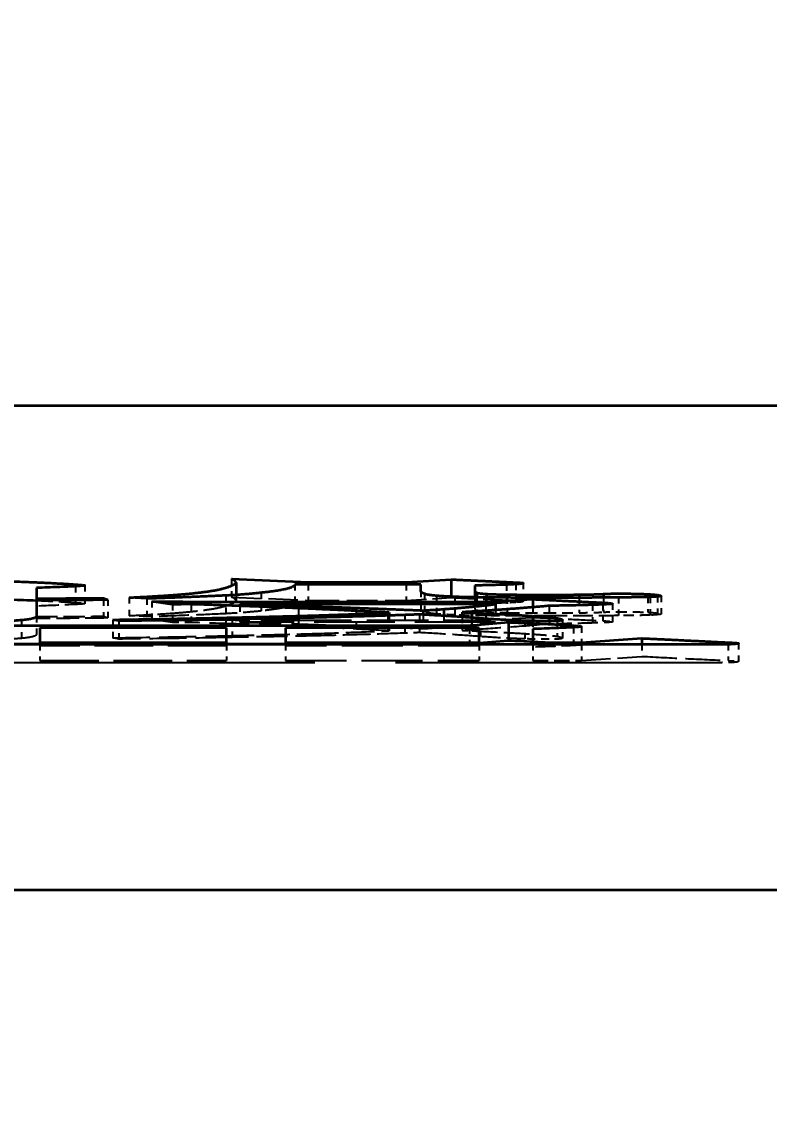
# Model space of a CAD drawing. Header units: millimetres. Extents: x 200 to 5740, y 200 to 4000.
# Drawn here: x 3985.25 to 3997.58, y 1942.54 to 1960.34 of the extents above; entities that cross this region are included whole.
import ezdxf

# ---------------------------------------------------------------- set-up
doc = ezdxf.new("R2010")
doc.units = ezdxf.units.MM
doc.header["$LTSCALE"] = 20
doc.linetypes.add('DASHED', pattern=[0.2067, 0.1654, -0.0413])
for name, color, linetype, lineweight in [('可見 (ISO)', 7, 'Continuous', 35), ('標註 (ISO)', 7, 'Continuous', 18), ('隱藏 (ISO)', 7, 'DASHED', 25)]:
    doc.layers.add(name, color=color, linetype=linetype, lineweight=lineweight)
doc.styles.add('註記文字 (JIS)', font='kaiu.ttf')
doc.dimstyles.new('預設 (JIS)', dxfattribs={"dimscale": 20, "dimtxt": 3, "dimasz": 3, "dimexe": 2, "dimexo": 1, "dimgap": 0.8, "dimtad": 1, "dimrnd": 1e-08, "dimdsep": 46, "dimtxsty": '註記文字 (JIS)', "dimblk": 'Filled-1', "dimcen": 0.09, "dimdle": 10, "dimclrd": 256, "dimclre": 256, "dimclrt": 256, "dimadec": 0, "dimazin": 2, "dimtfac": 0.833333, "dimtmove": 0, "dimatfit": 3, "dimfxl": 0, "dimtolj": 1, "dimtzin": 0, "dimlwd": -1, "dimlwe": -1, "dimarcsym": 0})

# ---------------------------------------------------------------- blocks, each defined once
blk = doc.blocks.new('Filled-1')
at = {"color": 0}
for p, q in [((0, 0), (-1, 0.16667)), ((-1, 0.16667), (-1, -0.16667)), ((-1, 0), (0, 0)), ((-1, -0.16667), (0, 0))]:
    blk.add_line(p, q, dxfattribs=at)
at = {"color": 0, "flags": 128}
blk.add_lwpolyline([(-1, -0.16667), (0, 0)], dxfattribs=at)
at = {"color": 0}
blk.add_solid([(-1, -0.16667), (0, 0), (-1, 0.16667), (-1, -0.16667)], dxfattribs=at)
blk = doc.blocks.new('*D40')
at = {"layer": 'Defpoints', "color": 0}
for p in [(3955.283, 2448.006), (4476.873, 2448.006), (4342.783, 958.006)]:
    blk.add_point(p, dxfattribs=at)
at = {"layer": '標註 (ISO)'}
for p, q in [((3975.283, 2448.006), (4516.873, 2448.006)), ((4476.873, 1018.006), (4476.873, 2388.006)), ((4362.783, 958.006), (4516.873, 958.006))]:
    blk.add_line(p, q, dxfattribs=at)
at = {"layer": '標註 (ISO)', "xscale": 60, "yscale": 60, "zscale": 60}
for p, rotation in [((4476.873, 2448.006), 90), ((4476.873, 958.006), 270)]:
    blk.add_blockref('Filled-1', p, dxfattribs=dict(at, rotation=rotation))
at = {"layer": '標註 (ISO)', "insert": (4396.895, 1625.603), "char_height": 60, "attachment_point": 1, "rotation": 90, "style": '註記文字 (JIS)'}
blk.add_mtext('\\A1;1490', dxfattribs=at)

msp = doc.modelspace()

# ---------------------------------------------------------------- linework, layer by layer
at = {"layer": '可見 (ISO)'}
for p, q in [((3772.283, 1954.006), (4222.283, 1954.006)), ((3988.712, 1951.142), (3989.976, 1951.088)), ((3991.593, 1951.088), (3992.334, 1951.134)), ((3992.334, 1951.134), (3992.334, 1950.849)), ((3985.491, 1950.994), (3985.491, 1950.82)), ((3986.135, 1951.051), (3986.135, 1951.02)), ((3988.785, 1951.083), (3988.785, 1950.878)), ((3991.836, 1951.053), (3989.757, 1951.053)), ((3989.976, 1951.088), (3989.976, 1951.053)), ((3989.976, 1951.088), (3991.593, 1951.088)), ((3991.593, 1951.088), (3991.593, 1951.053)), ((3991.836, 1950.944), (3991.836, 1951.053)), ((3992.723, 1951.034), (3992.723, 1950.961)), ((3992.723, 1950.961), (3992.723, 1950.838)), ((3993.404, 1951.084), (3993.404, 1951.056)), ((3985.491, 1950.82), (3985.491, 1950.788)), ((3985.491, 1950.788), (3985.491, 1950.524)), ((3986.597, 1950.826), (3986.67, 1950.797)), ((3986.597, 1950.826), (3986.597, 1950.796)), ((3987.314, 1950.817), (3987.022, 1950.835)), ((3987.739, 1950.722), (3987.399, 1950.771)), ((3992.76, 1950.914), (3992.76, 1950.838)), ((3992.906, 1950.763), (3993.683, 1950.807)), ((3992.918, 1950.895), (3992.918, 1950.837)), ((3993.258, 1950.885), (3993.258, 1950.833)), ((3993.683, 1950.807), (3993.683, 1950.675)), ((3994.449, 1950.884), (3994.449, 1950.832)), ((3994.85, 1950.894), (3994.85, 1950.834)), ((3995.58, 1950.891), (3995.58, 1950.843)), ((3988.846, 1950.727), (3988.846, 1950.697)), ((3993.064, 1950.727), (3988.846, 1950.727)), ((3989.672, 1950.763), (3992.906, 1950.763)), ((3990.766, 1950.665), (3990.766, 1950.614)), ((3991.289, 1950.586), (3991.313, 1950.587)), ((3991.289, 1950.586), (3991.289, 1950.537)), ((3991.313, 1950.587), (3991.313, 1950.538)), ((3991.872, 1950.622), (3991.872, 1950.553)), ((3992.213, 1950.645), (3992.213, 1950.533)), ((3992.517, 1950.593), (3992.517, 1950.513)), ((3992.906, 1950.763), (3992.906, 1950.727)), ((3993.064, 1950.727), (3993.064, 1950.627)), ((3994.838, 1950.75), (3994.838, 1950.72)), ((3986.852, 1950.449), (3986.755, 1950.469)), ((3988.615, 1950.503), (3988.615, 1950.475)), ((3992.638, 1950.372), (3993.282, 1950.426)), ((3992.675, 1950.584), (3992.675, 1950.501)), ((3993.282, 1950.426), (3993.282, 1950.127)), ((3993.683, 1950.53), (3993.683, 1950.449)), ((3994.085, 1950.494), (3994.085, 1950.448)), ((3981.698, 1950.372), (3992.638, 1950.372)), ((3985.551, 1950.337), (3985.551, 1950.093)), ((3988.627, 1950.337), (3985.551, 1950.337)), ((3988.627, 1950.093), (3988.627, 1950.337)), ((3989.599, 1950.337), (3989.599, 1950.093)), ((3992.796, 1950.337), (3989.599, 1950.337)), ((3992.638, 1950.372), (3992.638, 1950.337)), ((3992.796, 1950.093), (3992.796, 1950.337)), ((3993.683, 1950.316), (3993.683, 1950.093)), ((3994.352, 1950.373), (3994.352, 1950.343)), ((3996.747, 1950.06), (3979.826, 1950.06)), ((3984.603, 1950.072), (3985.551, 1950.072)), ((3985.551, 1950.093), (3985.551, 1950.06)), ((3985.551, 1950.093), (3988.627, 1950.093)), ((3988.627, 1950.093), (3988.627, 1950.06)), ((3988.627, 1950.072), (3989.599, 1950.072)), ((3989.599, 1950.093), (3989.599, 1950.06)), ((3989.599, 1950.093), (3992.796, 1950.093)), ((3992.796, 1950.086), (3993.282, 1950.127)), ((3992.796, 1950.093), (3992.796, 1950.06)), ((3993.683, 1950.093), (3993.683, 1950.06)), ((3993.683, 1950.093), (3994.486, 1950.093)), ((3994.486, 1950.093), (3995.482, 1950.163)), ((3994.486, 1950.093), (3994.486, 1950.06)), ((3995.482, 1950.163), (3995.482, 1950.06)), ((3996.905, 1950.093), (3996.905, 1950.061)), ((4222.283, 1946.006), (3772.283, 1946.006))]:
    msp.add_line(p, q, dxfattribs=at)
for points, degree in [([(3988.785, 1951.083), (3988.773, 1951.118), (3988.712, 1951.142)], 2), ([(3992.334, 1951.134), (3992.906, 1951.108), (3993.404, 1951.084)], 2), ([(3985.065, 1951.103), (3985.794, 1951.077), (3986.135, 1951.051)], 2), ([(3986.293, 1951.034), (3986.293, 1951.023), (3985.491, 1950.994)], 2), ([(3986.135, 1951.051), (3986.293, 1951.041), (3986.293, 1951.034)], 2), ([(3988.323, 1950.937), (3988.529, 1950.967), (3988.651, 1951.009)], 2), ([(3988.651, 1951.009), (3988.773, 1951.048), (3988.785, 1951.083)], 2), ([(3989.611, 1950.976), (3989.453, 1950.938), (3989.198, 1950.914)], 2), ([(3989.757, 1951.053), (3989.757, 1951.01), (3989.611, 1950.976)], 2), ([(3991.897, 1950.897), (3991.836, 1950.914), (3991.836, 1950.944)], 2), ([(3993.246, 1951.047), (3993.039, 1951.041), (3992.723, 1951.034)], 2), ([(3992.723, 1950.961), (3992.723, 1950.929), (3992.76, 1950.914)], 2), ([(3993.404, 1951.056), (3993.343, 1951.05), (3993.246, 1951.047)], 2), ([(3993.404, 1951.084), (3993.525, 1951.08), (3993.525, 1951.074)], 2), ([(3993.525, 1951.074), (3993.525, 1951.059), (3993.404, 1951.056)], 2), ([(3985.065, 1950.803), (3985.209, 1950.798), (3985.353, 1950.793), (3985.491, 1950.787)], 3), ([(3985.491, 1950.82), (3986.05, 1950.822), (3986.597, 1950.826)], 2), ([(3986.67, 1950.797), (3986.171, 1950.791), (3985.491, 1950.788)], 2), ([(3987.022, 1950.835), (3987.557, 1950.861), (3987.849, 1950.885)], 2), ([(3988.615, 1950.869), (3988.201, 1950.847), (3987.314, 1950.817)], 2), ([(3987.399, 1950.771), (3988.189, 1950.763), (3989.672, 1950.763)], 2), ([(3987.849, 1950.885), (3988.141, 1950.91), (3988.323, 1950.937)], 2), ([(3989.198, 1950.914), (3988.955, 1950.885), (3988.615, 1950.869)], 2), ([(3992.091, 1950.864), (3991.933, 1950.878), (3991.897, 1950.897)], 2), ([(3992.395, 1950.847), (3992.213, 1950.853), (3992.091, 1950.864)], 2), ([(3992.906, 1950.837), (3992.553, 1950.839), (3992.395, 1950.847)], 2), ([(3992.76, 1950.914), (3992.796, 1950.903), (3992.918, 1950.895)], 2), ([(3994.072, 1950.831), (3993.367, 1950.831), (3992.906, 1950.837)], 2), ([(3992.918, 1950.895), (3993.003, 1950.888), (3993.258, 1950.885)], 2), ([(3993.258, 1950.885), (3993.55, 1950.88), (3993.89, 1950.88)], 2), ([(3993.683, 1950.807), (3994.376, 1950.774), (3994.838, 1950.75)], 2), ([(3993.89, 1950.88), (3994.194, 1950.88), (3994.449, 1950.884)], 2), ([(3995.094, 1950.837), (3994.547, 1950.831), (3994.072, 1950.831)], 2), ([(3994.449, 1950.884), (3994.692, 1950.886), (3994.85, 1950.894)], 2), ([(3994.85, 1950.894), (3994.972, 1950.901), (3995.057, 1950.901)], 2), ([(3995.057, 1950.901), (3995.337, 1950.901), (3995.58, 1950.891)], 2), ([(3995.616, 1950.844), (3995.397, 1950.838), (3995.094, 1950.837)], 2), ([(3995.58, 1950.891), (3995.762, 1950.882), (3995.799, 1950.861)], 2), ([(3995.738, 1950.853), (3995.726, 1950.848), (3995.616, 1950.844)], 2), ([(3995.799, 1950.861), (3995.799, 1950.855), (3995.738, 1950.853)], 2), ([(3988.043, 1950.724), (3987.849, 1950.723), (3987.739, 1950.722)], 2), ([(3989.818, 1950.658), (3988.991, 1950.693), (3988.043, 1950.724)], 2), ([(3988.846, 1950.727), (3989.915, 1950.697), (3990.766, 1950.665)], 2), ([(3991.313, 1950.587), (3990.62, 1950.623), (3989.818, 1950.658)], 2), ([(3990, 1950.537), (3990.645, 1950.556), (3991.289, 1950.586)], 2), ([(3990.766, 1950.665), (3991.435, 1950.641), (3991.872, 1950.622)], 2), ([(3991.872, 1950.622), (3992.079, 1950.635), (3992.213, 1950.645)], 2), ([(3992.213, 1950.645), (3992.699, 1950.679), (3993.064, 1950.727)], 2), ([(3992.662, 1950.602), (3992.577, 1950.597), (3992.517, 1950.593)], 2), ([(3992.517, 1950.593), (3992.602, 1950.588), (3992.675, 1950.584)], 2), ([(3993.951, 1950.698), (3993.258, 1950.637), (3992.662, 1950.602)], 2), ([(3994.668, 1950.714), (3994.376, 1950.705), (3993.951, 1950.698)], 2), ([(3994.996, 1950.732), (3994.996, 1950.724), (3994.668, 1950.714)], 2), ([(3994.838, 1950.75), (3994.996, 1950.743), (3994.996, 1950.732)], 2), ([(3985.247, 1950.461), (3985.029, 1950.441), (3984.676, 1950.428)], 2), ([(3985.491, 1950.524), (3985.491, 1950.483), (3985.247, 1950.461)], 2), ([(3986.755, 1950.469), (3988.043, 1950.489), (3988.615, 1950.503)], 2), ([(3988.724, 1950.477), (3987.91, 1950.46), (3986.852, 1950.449)], 2), ([(3988.615, 1950.503), (3989.149, 1950.514), (3990, 1950.537)], 2), ([(3990.28, 1950.508), (3989.514, 1950.489), (3988.724, 1950.477)], 2), ([(3991.568, 1950.547), (3990.961, 1950.525), (3990.28, 1950.508)], 2), ([(3991.812, 1950.556), (3991.69, 1950.551), (3991.568, 1950.547)], 2), ([(3992.82, 1950.49), (3992.359, 1950.526), (3991.812, 1950.556)], 2), ([(3992.675, 1950.584), (3993.404, 1950.551), (3993.683, 1950.53)], 2), ([(3993.55, 1950.452), (3993.307, 1950.457), (3992.82, 1950.49)], 2), ([(3993.282, 1950.426), (3994.024, 1950.398), (3994.352, 1950.373)], 2), ([(3993.951, 1950.446), (3993.744, 1950.446), (3993.55, 1950.452)], 2), ([(3993.683, 1950.53), (3993.987, 1950.511), (3994.085, 1950.494)], 2), ([(3994.17, 1950.464), (3994.17, 1950.446), (3993.951, 1950.446)], 2), ([(3994.085, 1950.494), (3994.17, 1950.478), (3994.17, 1950.464)], 2), ([(3994.486, 1950.355), (3994.486, 1950.344), (3993.683, 1950.316)], 2), ([(3994.352, 1950.373), (3994.486, 1950.363), (3994.486, 1950.355)], 2), ([(3993.282, 1950.127), (3993.416, 1950.122), (3993.552, 1950.116), (3993.683, 1950.11)], 3), ([(3995.482, 1950.163), (3996.224, 1950.128), (3996.905, 1950.093)], 2), ([(3997.075, 1950.08), (3997.075, 1950.06), (3996.747, 1950.06)], 2), ([(3996.905, 1950.093), (3997.075, 1950.087), (3997.075, 1950.08)], 2)]:
    msp.add_open_spline(points, degree=degree, dxfattribs=at)
at = {"layer": '隱藏 (ISO)', "ltscale": 0.02847}
for p, q in [((3988.712, 1951.142), (3988.712, 1950.843)), ((3986.293, 1951.034), (3986.293, 1950.734)), ((3989.757, 1951.053), (3989.757, 1950.754)), ((3991.836, 1950.944), (3991.836, 1950.645)), ((3993.246, 1951.047), (3993.246, 1950.748)), ((3993.404, 1951.056), (3993.404, 1950.756)), ((3993.525, 1951.074), (3993.525, 1950.775)), ((3986.67, 1950.797), (3986.67, 1950.498)), ((3987.022, 1950.835), (3987.022, 1950.536)), ((3987.314, 1950.817), (3987.314, 1950.518)), ((3987.399, 1950.771), (3987.399, 1950.472)), ((3988.615, 1950.869), (3988.615, 1950.569)), ((3989.198, 1950.914), (3989.198, 1950.614)), ((3991.897, 1950.897), (3991.897, 1950.597)), ((3992.091, 1950.864), (3992.091, 1950.564)), ((3992.395, 1950.847), (3992.395, 1950.547)), ((3995.094, 1950.837), (3995.094, 1950.537)), ((3995.616, 1950.844), (3995.616, 1950.545)), ((3995.738, 1950.853), (3995.738, 1950.554)), ((3995.799, 1950.861), (3995.799, 1950.562)), ((3987.739, 1950.722), (3987.739, 1950.422)), ((3988.043, 1950.724), (3988.043, 1950.425)), ((3989.818, 1950.658), (3989.818, 1950.359)), ((3992.662, 1950.602), (3992.662, 1950.302)), ((3993.951, 1950.698), (3993.951, 1950.399)), ((3994.668, 1950.714), (3994.668, 1950.415)), ((3994.996, 1950.732), (3994.996, 1950.432)), ((3985.247, 1950.461), (3985.247, 1950.161)), ((3985.491, 1950.524), (3985.491, 1950.225)), ((3986.755, 1950.469), (3986.755, 1950.17)), ((3986.852, 1950.449), (3986.852, 1950.15)), ((3988.724, 1950.477), (3988.724, 1950.178)), ((3991.568, 1950.547), (3991.568, 1950.248)), ((3991.812, 1950.556), (3991.812, 1950.257)), ((3992.82, 1950.49), (3992.82, 1950.191)), ((3993.55, 1950.452), (3993.55, 1950.153)), ((3994.17, 1950.464), (3994.17, 1950.165)), ((3997.075, 1950.08), (3997.075, 1949.78))]:
    msp.add_line(p, q, dxfattribs=at)
at = {"layer": '隱藏 (ISO)', "ltscale": 0.025547}
msp.add_line((3986.135, 1951.02), (3986.135, 1950.752), dxfattribs=at)
at = {"layer": '隱藏 (ISO)', "ltscale": 0.025193}
for p, q in [((3989.976, 1951.053), (3989.976, 1950.788)), ((3991.593, 1951.053), (3991.593, 1950.788)), ((3992.638, 1950.337), (3992.638, 1950.072))]:
    msp.add_line(p, q, dxfattribs=at)
at = {"layer": '隱藏 (ISO)', "ltscale": 0.025682}
msp.add_line((3986.597, 1950.796), (3986.597, 1950.526), dxfattribs=at)
at = {"layer": '隱藏 (ISO)', "ltscale": 0.146993}
msp.add_line((3988.712, 1950.843), (3989.976, 1950.788), dxfattribs=at)
at = {"layer": '隱藏 (ISO)', "ltscale": 0.008915}
msp.add_line((3988.785, 1950.878), (3988.785, 1950.784), dxfattribs=at)
at = {"layer": '隱藏 (ISO)', "ltscale": 0.153866}
msp.add_line((3989.976, 1950.788), (3991.593, 1950.788), dxfattribs=at)
at = {"layer": '隱藏 (ISO)', "ltscale": 0.100588}
msp.add_line((3991.593, 1950.788), (3992.334, 1950.835), dxfattribs=at)
at = {"layer": '隱藏 (ISO)', "ltscale": 0.001274}
msp.add_line((3992.334, 1950.849), (3992.334, 1950.835), dxfattribs=at)
at = {"layer": '隱藏 (ISO)', "ltscale": 0.016804}
msp.add_line((3992.723, 1950.838), (3992.723, 1950.661), dxfattribs=at)
at = {"layer": '隱藏 (ISO)', "ltscale": 0.021251}
msp.add_line((3992.76, 1950.838), (3992.76, 1950.614), dxfattribs=at)
at = {"layer": '隱藏 (ISO)', "ltscale": 0.006953}
msp.add_line((3992.906, 1950.837), (3992.906, 1950.763), dxfattribs=at)
at = {"layer": '隱藏 (ISO)', "ltscale": 0.022899}
msp.add_line((3992.918, 1950.837), (3992.918, 1950.596), dxfattribs=at)
at = {"layer": '隱藏 (ISO)', "ltscale": 0.023511}
msp.add_line((3993.258, 1950.833), (3993.258, 1950.586), dxfattribs=at)
at = {"layer": '隱藏 (ISO)', "ltscale": 0.023497}
msp.add_line((3994.449, 1950.832), (3994.449, 1950.584), dxfattribs=at)
at = {"layer": '隱藏 (ISO)', "ltscale": 0.022828}
msp.add_line((3994.85, 1950.834), (3994.85, 1950.594), dxfattribs=at)
at = {"layer": '隱藏 (ISO)', "ltscale": 0.023892}
msp.add_line((3995.58, 1950.843), (3995.58, 1950.592), dxfattribs=at)
at = {"layer": '隱藏 (ISO)', "ltscale": 0.025562}
msp.add_line((3988.846, 1950.697), (3988.846, 1950.428), dxfattribs=at)
at = {"layer": '隱藏 (ISO)', "ltscale": 0.197856}
msp.add_line((3991.836, 1950.754), (3989.757, 1950.754), dxfattribs=at)
at = {"layer": '隱藏 (ISO)', "ltscale": 0.023611}
msp.add_line((3990.766, 1950.614), (3990.766, 1950.366), dxfattribs=at)
at = {"layer": '隱藏 (ISO)', "ltscale": 0.025051}
msp.add_line((3992.906, 1950.727), (3992.906, 1950.463), dxfattribs=at)
at = {"layer": '隱藏 (ISO)', "ltscale": 0.018967}
msp.add_line((3993.064, 1950.627), (3993.064, 1950.428), dxfattribs=at)
at = {"layer": '隱藏 (ISO)', "ltscale": 0.013738}
msp.add_line((3993.683, 1950.675), (3993.683, 1950.53), dxfattribs=at)
at = {"layer": '隱藏 (ISO)', "ltscale": 0.025598}
msp.add_line((3994.838, 1950.72), (3994.838, 1950.451), dxfattribs=at)
at = {"layer": '隱藏 (ISO)', "ltscale": 0.044435}
msp.add_line((3986.597, 1950.526), (3986.67, 1950.498), dxfattribs=at)
at = {"layer": '隱藏 (ISO)', "ltscale": 0.039191}
msp.add_line((3987.314, 1950.518), (3987.022, 1950.536), dxfattribs=at)
at = {"layer": '隱藏 (ISO)', "ltscale": 0.082895}
msp.add_line((3987.739, 1950.422), (3987.399, 1950.472), dxfattribs=at)
at = {"layer": '隱藏 (ISO)', "ltscale": 0.025762}
msp.add_line((3988.615, 1950.475), (3988.615, 1950.204), dxfattribs=at)
at = {"layer": '隱藏 (ISO)', "ltscale": 0.4016}
msp.add_line((3993.064, 1950.428), (3988.846, 1950.428), dxfattribs=at)
at = {"layer": '隱藏 (ISO)', "ltscale": 0.307831}
msp.add_line((3989.672, 1950.463), (3992.906, 1950.463), dxfattribs=at)
at = {"layer": '隱藏 (ISO)', "ltscale": 0.023822}
msp.add_line((3991.289, 1950.537), (3991.289, 1950.287), dxfattribs=at)
at = {"layer": '隱藏 (ISO)', "ltscale": 0.02383}
msp.add_line((3991.313, 1950.538), (3991.313, 1950.287), dxfattribs=at)
at = {"layer": '隱藏 (ISO)', "ltscale": 0.021882}
msp.add_line((3991.872, 1950.553), (3991.872, 1950.322), dxfattribs=at)
at = {"layer": '隱藏 (ISO)', "ltscale": 0.017759}
msp.add_line((3992.213, 1950.533), (3992.213, 1950.346), dxfattribs=at)
at = {"layer": '隱藏 (ISO)', "ltscale": 0.020767}
msp.add_line((3992.517, 1950.513), (3992.517, 1950.294), dxfattribs=at)
at = {"layer": '隱藏 (ISO)', "ltscale": 0.020545}
msp.add_line((3992.675, 1950.501), (3992.675, 1950.285), dxfattribs=at)
at = {"layer": '隱藏 (ISO)', "ltscale": 0.100668}
msp.add_line((3992.906, 1950.463), (3993.683, 1950.508), dxfattribs=at)
at = {"layer": '隱藏 (ISO)', "ltscale": 0.012575}
msp.add_line((3993.683, 1950.449), (3993.683, 1950.316), dxfattribs=at)
at = {"layer": '隱藏 (ISO)', "ltscale": 0.024092}
msp.add_line((3994.085, 1950.448), (3994.085, 1950.195), dxfattribs=at)
at = {"layer": '隱藏 (ISO)', "ltscale": 0.002489}
msp.add_line((3991.289, 1950.287), (3991.313, 1950.287), dxfattribs=at)
at = {"layer": '隱藏 (ISO)', "ltscale": 0.025615}
msp.add_line((3994.352, 1950.343), (3994.352, 1950.074), dxfattribs=at)
at = {"layer": '隱藏 (ISO)', "ltscale": 0.024905}
msp.add_line((3994.486, 1950.355), (3994.486, 1950.093), dxfattribs=at)
at = {"layer": '隱藏 (ISO)', "ltscale": 0.292782}
for p, q in [((3985.551, 1950.072), (3988.627, 1950.072)), ((3988.627, 1950.038), (3985.551, 1950.038)), ((3985.551, 1949.794), (3988.627, 1949.794))]:
    msp.add_line(p, q, dxfattribs=at)
at = {"layer": '隱藏 (ISO)', "ltscale": 0.025265}
for p, q in [((3985.551, 1950.06), (3985.551, 1949.794)), ((3988.627, 1950.06), (3988.627, 1949.794)), ((3989.599, 1950.06), (3989.599, 1949.794)), ((3992.796, 1950.06), (3992.796, 1949.794)), ((3993.683, 1950.06), (3993.683, 1949.794)), ((3994.486, 1950.06), (3994.486, 1949.794))]:
    msp.add_line(p, q, dxfattribs=at)
at = {"layer": '隱藏 (ISO)', "ltscale": 0.032499}
msp.add_line((3986.852, 1950.15), (3986.755, 1950.17), dxfattribs=at)
at = {"layer": '隱藏 (ISO)', "ltscale": 0.289309}
msp.add_line((3989.599, 1950.072), (3992.638, 1950.072), dxfattribs=at)
at = {"layer": '隱藏 (ISO)', "ltscale": 0.025515}
msp.add_line((3992.638, 1950.072), (3992.796, 1950.086), dxfattribs=at)
at = {"layer": '隱藏 (ISO)', "ltscale": 0.018568}
msp.add_line((3995.482, 1950.06), (3995.482, 1949.864), dxfattribs=at)
at = {"layer": '隱藏 (ISO)', "ltscale": 0.025415}
msp.add_line((3996.905, 1950.061), (3996.905, 1949.794), dxfattribs=at)
at = {"layer": '隱藏 (ISO)', "ltscale": 0.304358}
for p, q in [((3992.796, 1950.038), (3989.599, 1950.038)), ((3989.599, 1949.794), (3992.796, 1949.794))]:
    msp.add_line(p, q, dxfattribs=at)
at = {"layer": '隱藏 (ISO)', "ltscale": 1.611329}
msp.add_line((3996.747, 1949.76), (3979.826, 1949.76), dxfattribs=at)
at = {"layer": '隱藏 (ISO)', "ltscale": 0.076304}
msp.add_line((3993.683, 1949.794), (3994.486, 1949.794), dxfattribs=at)
at = {"layer": '隱藏 (ISO)', "ltscale": 0.144303}
msp.add_line((3994.486, 1949.794), (3995.482, 1949.864), dxfattribs=at)
at = {"layer": '隱藏 (ISO)', "ltscale": 0.082363}
msp.add_open_spline([(3985.491, 1950.787), (3985.561, 1950.784), (3985.631, 1950.781), (3985.855, 1950.77), (3986.009, 1950.761), (3986.135, 1950.752)], degree=3, knots=[-0.0857388, -0.0857388, -0.0857388, -0.0857388, -0.06031337, -0.06031337, 0, 0, 0, 0], dxfattribs=at)
at = {"layer": '隱藏 (ISO)', "ltscale": 0.116494}
msp.add_open_spline([(3988.651, 1950.709), (3988.69, 1950.722), (3988.722, 1950.735), (3988.767, 1950.76), (3988.781, 1950.772), (3988.785, 1950.784)], degree=3, knots=[-0.1223195, -0.1223195, -0.1223195, -0.1223195, -0.0590604, -0.0590604, 0, 0, 0, 0], dxfattribs=at)
at = {"layer": '隱藏 (ISO)', "ltscale": 0.091678}
msp.add_open_spline([(3988.785, 1950.784), (3988.781, 1950.794), (3988.773, 1950.805), (3988.749, 1950.825), (3988.734, 1950.834), (3988.712, 1950.843)], degree=3, knots=[-0.09566841, -0.09566841, -0.09566841, -0.09566841, -0.04396296, -0.04396296, 0, 0, 0, 0], dxfattribs=at)
at = {"layer": '隱藏 (ISO)', "ltscale": 0.127941}
msp.add_open_spline([(3992.334, 1950.835), (3992.519, 1950.826), (3992.704, 1950.818), (3993.06, 1950.801), (3993.233, 1950.793), (3993.404, 1950.785)], degree=3, knots=[-0.1343016, -0.1343016, -0.1343016, -0.1343016, -0.0651452, -0.0651452, 0, 0, 0, 0], dxfattribs=at)
at = {"layer": '隱藏 (ISO)', "ltscale": 0.019978}
msp.add_open_spline([(3993.404, 1950.785), (3993.433, 1950.784), (3993.462, 1950.782), (3993.497, 1950.78), (3993.507, 1950.779), (3993.522, 1950.777), (3993.525, 1950.776), (3993.525, 1950.775)], degree=3, knots=[-0.02108377, -0.02108377, -0.02108377, -0.02108377, -0.011362, -0.011362, -0.00566842, -0.00566842, 0, 0, 0, 0], dxfattribs=at)
at = {"layer": '隱藏 (ISO)', "ltscale": 0.032695}
msp.add_open_spline([(3993.525, 1950.775), (3993.525, 1950.771), (3993.518, 1950.766), (3993.486, 1950.761), (3993.473, 1950.76), (3993.441, 1950.758), (3993.424, 1950.757), (3993.404, 1950.756)], degree=3, knots=[-0.03292707, -0.03292707, -0.03292707, -0.03292707, -0.01444925, -0.01444925, -0.00670625, -0.00670625, 0, 0, 0, 0], dxfattribs=at)
at = {"layer": '隱藏 (ISO)', "ltscale": 0.10048}
msp.add_open_spline([(3986.293, 1950.734), (3986.293, 1950.734), (3986.292, 1950.734), (3986.287, 1950.732), (3986.284, 1950.732), (3986.271, 1950.73), (3986.257, 1950.729), (3986.204, 1950.725), (3986.148, 1950.722), (3985.933, 1950.711), (3985.703, 1950.702), (3985.491, 1950.694)], degree=3, knots=[-0.1169918, -0.1169918, -0.1169918, -0.1169918, -0.1136257, -0.1136257, -0.1097629, -0.1097629, -0.1001934, -0.1001934, -0.0740977, -0.0740977, 0, 0, 0, 0], dxfattribs=at)
at = {"layer": '隱藏 (ISO)', "ltscale": 0.031104}
msp.add_open_spline([(3986.135, 1950.752), (3986.168, 1950.749), (3986.202, 1950.747), (3986.25, 1950.743), (3986.27, 1950.741), (3986.288, 1950.737), (3986.293, 1950.736), (3986.293, 1950.734)], degree=3, knots=[-0.03228162, -0.03228162, -0.03228162, -0.03228162, -0.01753846, -0.01753846, -0.00645478, -0.00645478, 0, 0, 0, 0], dxfattribs=at)
at = {"layer": '隱藏 (ISO)', "ltscale": 0.091864}
msp.add_open_spline([(3987.849, 1950.586), (3987.945, 1950.594), (3988.033, 1950.602), (3988.192, 1950.62), (3988.262, 1950.628), (3988.323, 1950.637)], degree=3, knots=[-0.09665873, -0.09665873, -0.09665873, -0.09665873, -0.0477856, -0.0477856, 0, 0, 0, 0], dxfattribs=at)
at = {"layer": '隱藏 (ISO)', "ltscale": 0.115584}
msp.add_open_spline([(3988.323, 1950.637), (3988.396, 1950.648), (3988.457, 1950.659), (3988.566, 1950.683), (3988.613, 1950.696), (3988.651, 1950.709)], degree=3, knots=[-0.1208861, -0.1208861, -0.1208861, -0.1208861, -0.0645191, -0.0645191, 0, 0, 0, 0], dxfattribs=at)
at = {"layer": '隱藏 (ISO)', "ltscale": 0.089511}
msp.add_open_spline([(3989.198, 1950.614), (3989.122, 1950.605), (3989.033, 1950.597), (3988.837, 1950.582), (3988.732, 1950.575), (3988.615, 1950.569)], degree=3, knots=[-0.09417417, -0.09417417, -0.09417417, -0.09417417, -0.04491209, -0.04491209, 0, 0, 0, 0], dxfattribs=at)
at = {"layer": '隱藏 (ISO)', "ltscale": 0.105237}
msp.add_open_spline([(3989.611, 1950.677), (3989.563, 1950.665), (3989.503, 1950.654), (3989.365, 1950.633), (3989.289, 1950.623), (3989.198, 1950.614)], degree=3, knots=[-0.1101037, -0.1101037, -0.1101037, -0.1101037, -0.0509709, -0.0509709, 0, 0, 0, 0], dxfattribs=at)
at = {"layer": '隱藏 (ISO)', "ltscale": 0.12028}
msp.add_open_spline([(3989.757, 1950.754), (3989.757, 1950.74), (3989.746, 1950.727), (3989.698, 1950.701), (3989.663, 1950.689), (3989.611, 1950.677)], degree=3, knots=[-0.1261172, -0.1261172, -0.1261172, -0.1261172, -0.0596054, -0.0596054, 0, 0, 0, 0], dxfattribs=at)
at = {"layer": '隱藏 (ISO)', "ltscale": 0.074335}
msp.add_open_spline([(3991.897, 1950.597), (3991.874, 1950.604), (3991.86, 1950.611), (3991.84, 1950.627), (3991.836, 1950.636), (3991.836, 1950.645)], degree=3, knots=[-0.07669562, -0.07669562, -0.07669562, -0.07669562, -0.04313244, -0.04313244, 0, 0, 0, 0], dxfattribs=at)
at = {"layer": '隱藏 (ISO)', "ltscale": 0.054635}
msp.add_open_spline([(3992.091, 1950.564), (3992.038, 1950.569), (3991.996, 1950.574), (3991.93, 1950.585), (3991.908, 1950.591), (3991.897, 1950.597)], degree=3, knots=[-0.05769799, -0.05769799, -0.05769799, -0.05769799, -0.02948156, -0.02948156, 0, 0, 0, 0], dxfattribs=at)
at = {"layer": '隱藏 (ISO)', "ltscale": 0.053915}
msp.add_open_spline([(3993.246, 1950.748), (3993.171, 1950.745), (3993.09, 1950.743), (3992.918, 1950.739), (3992.82, 1950.737), (3992.723, 1950.734)], degree=3, knots=[-0.05615406, -0.05615406, -0.05615406, -0.05615406, -0.03061503, -0.03061503, 0, 0, 0, 0], dxfattribs=at)
at = {"layer": '隱藏 (ISO)', "ltscale": 0.072969}
msp.add_open_spline([(3992.723, 1950.661), (3992.723, 1950.652), (3992.725, 1950.643), (3992.737, 1950.628), (3992.745, 1950.62), (3992.76, 1950.614)], degree=3, knots=[-0.07400017, -0.07400017, -0.07400017, -0.07400017, -0.02964383, -0.02964383, 0, 0, 0, 0], dxfattribs=at)
at = {"layer": '隱藏 (ISO)', "ltscale": 0.03301}
msp.add_open_spline([(3992.76, 1950.614), (3992.771, 1950.611), (3992.79, 1950.607), (3992.844, 1950.601), (3992.877, 1950.598), (3992.918, 1950.596)], degree=3, knots=[-0.03498103, -0.03498103, -0.03498103, -0.03498103, -0.01715823, -0.01715823, 0, 0, 0, 0], dxfattribs=at)
at = {"layer": '隱藏 (ISO)', "ltscale": 0.036604}
msp.add_open_spline([(3992.918, 1950.596), (3992.932, 1950.594), (3992.951, 1950.593), (3992.994, 1950.591), (3993.019, 1950.59), (3993.111, 1950.588), (3993.187, 1950.587), (3993.258, 1950.586)], degree=3, knots=[-0.03792547, -0.03792547, -0.03792547, -0.03792547, -0.03020225, -0.03020225, -0.02153738, -0.02153738, 0, 0, 0, 0], dxfattribs=at)
at = {"layer": '隱藏 (ISO)', "ltscale": 0.019983}
msp.add_open_spline([(3993.404, 1950.756), (3993.385, 1950.754), (3993.362, 1950.753), (3993.308, 1950.75), (3993.278, 1950.749), (3993.246, 1950.748)], degree=3, knots=[-0.02124128, -0.02124128, -0.02124128, -0.02124128, -0.01036789, -0.01036789, 0, 0, 0, 0], dxfattribs=at)
at = {"layer": '隱藏 (ISO)', "ltscale": 0.041407}
msp.add_open_spline([(3994.449, 1950.584), (3994.525, 1950.585), (3994.6, 1950.586), (3994.735, 1950.59), (3994.796, 1950.592), (3994.85, 1950.594)], degree=3, knots=[-0.0436559, -0.0436559, -0.0436559, -0.0436559, -0.02070752, -0.02070752, 0, 0, 0, 0], dxfattribs=at)
at = {"layer": '隱藏 (ISO)', "ltscale": 0.023259}
msp.add_open_spline([(3994.85, 1950.594), (3994.875, 1950.596), (3994.902, 1950.597), (3994.954, 1950.599), (3994.98, 1950.6), (3995.024, 1950.601), (3995.04, 1950.602), (3995.057, 1950.602)], degree=3, knots=[-0.02422536, -0.02422536, -0.02422536, -0.02422536, -0.01377171, -0.01377171, -0.00501912, -0.00501912, 0, 0, 0, 0], dxfattribs=at)
at = {"layer": '隱藏 (ISO)', "ltscale": 0.052655}
msp.add_open_spline([(3995.057, 1950.602), (3995.149, 1950.602), (3995.239, 1950.601), (3995.417, 1950.598), (3995.501, 1950.595), (3995.58, 1950.592)], degree=3, knots=[-0.05574192, -0.05574192, -0.05574192, -0.05574192, -0.02811699, -0.02811699, 0, 0, 0, 0], dxfattribs=at)
at = {"layer": '隱藏 (ISO)', "ltscale": 0.051898}
msp.add_open_spline([(3995.58, 1950.592), (3995.611, 1950.59), (3995.638, 1950.588), (3995.687, 1950.584), (3995.708, 1950.582), (3995.766, 1950.574), (3995.788, 1950.568), (3995.799, 1950.562)], degree=3, knots=[-0.05444923, -0.05444923, -0.05444923, -0.05444923, -0.04223106, -0.04223106, -0.02939862, -0.02939862, 0, 0, 0, 0], dxfattribs=at)
at = {"layer": '隱藏 (ISO)', "ltscale": 0.10566}
msp.add_open_spline([(3985.491, 1950.52), (3985.676, 1950.521), (3985.862, 1950.522), (3986.23, 1950.524), (3986.414, 1950.525), (3986.597, 1950.526)], degree=3, knots=[-0.1110541, -0.1110541, -0.1110541, -0.1110541, -0.0552777, -0.0552777, 0, 0, 0, 0], dxfattribs=at)
at = {"layer": '隱藏 (ISO)', "ltscale": 0.113244}
msp.add_open_spline([(3986.67, 1950.498), (3986.491, 1950.496), (3986.306, 1950.494), (3985.916, 1950.491), (3985.701, 1950.489), (3985.491, 1950.488)], degree=3, knots=[-0.1181913, -0.1181913, -0.1181913, -0.1181913, -0.0635175, -0.0635175, 0, 0, 0, 0], dxfattribs=at)
at = {"layer": '隱藏 (ISO)', "ltscale": 0.110773}
msp.add_open_spline([(3987.022, 1950.536), (3987.187, 1950.544), (3987.348, 1950.552), (3987.623, 1950.569), (3987.744, 1950.577), (3987.849, 1950.586)], degree=3, knots=[-0.1157811, -0.1157811, -0.1157811, -0.1157811, -0.0534038, -0.0534038, 0, 0, 0, 0], dxfattribs=at)
at = {"layer": '隱藏 (ISO)', "ltscale": 0.147582}
msp.add_open_spline([(3988.615, 1950.569), (3988.455, 1950.561), (3988.261, 1950.552), (3987.839, 1950.536), (3987.57, 1950.526), (3987.314, 1950.518)], degree=3, knots=[-0.1506464, -0.1506464, -0.1506464, -0.1506464, -0.0869997, -0.0869997, 0, 0, 0, 0], dxfattribs=at)
at = {"layer": '隱藏 (ISO)', "ltscale": 0.216975}
msp.add_open_spline([(3987.399, 1950.472), (3987.706, 1950.468), (3988.053, 1950.467), (3988.789, 1950.464), (3989.245, 1950.463), (3989.672, 1950.463)], degree=3, knots=[-0.2210091, -0.2210091, -0.2210091, -0.2210091, -0.1280954, -0.1280954, 0, 0, 0, 0], dxfattribs=at)
at = {"layer": '隱藏 (ISO)', "ltscale": 0.029075}
msp.add_open_spline([(3988.043, 1950.425), (3987.986, 1950.424), (3987.927, 1950.424), (3987.828, 1950.423), (3987.781, 1950.423), (3987.739, 1950.422)], degree=3, knots=[-0.03000211, -0.03000211, -0.03000211, -0.03000211, -0.01286913, -0.01286913, 0, 0, 0, 0], dxfattribs=at)
at = {"layer": '隱藏 (ISO)', "ltscale": 0.197362}
msp.add_open_spline([(3989.818, 1950.359), (3989.538, 1950.371), (3989.252, 1950.382), (3988.66, 1950.404), (3988.354, 1950.415), (3988.043, 1950.425)], degree=3, knots=[-0.2073383, -0.2073383, -0.2073383, -0.2073383, -0.1053244, -0.1053244, 0, 0, 0, 0], dxfattribs=at)
at = {"layer": '隱藏 (ISO)', "ltscale": 0.20664}
msp.add_open_spline([(3988.846, 1950.428), (3989.188, 1950.418), (3989.528, 1950.408), (3990.167, 1950.387), (3990.471, 1950.377), (3990.766, 1950.366)], degree=3, knots=[-0.2167152, -0.2167152, -0.2167152, -0.2167152, -0.1039461, -0.1039461, 0, 0, 0, 0], dxfattribs=at)
at = {"layer": '隱藏 (ISO)', "ltscale": 0.039507}
msp.add_open_spline([(3992.395, 1950.547), (3992.335, 1950.549), (3992.279, 1950.552), (3992.177, 1950.558), (3992.131, 1950.561), (3992.091, 1950.564)], degree=3, knots=[-0.04172832, -0.04172832, -0.04172832, -0.04172832, -0.02077887, -0.02077887, 0, 0, 0, 0], dxfattribs=at)
at = {"layer": '隱藏 (ISO)', "ltscale": 0.151382}
msp.add_open_spline([(3992.213, 1950.346), (3992.381, 1950.357), (3992.532, 1950.37), (3992.817, 1950.397), (3992.948, 1950.412), (3993.064, 1950.428)], degree=3, knots=[-0.1589583, -0.1589583, -0.1589583, -0.1589583, -0.0829013, -0.0829013, 0, 0, 0, 0], dxfattribs=at)
at = {"layer": '隱藏 (ISO)', "ltscale": 0.051393}
msp.add_open_spline([(3992.906, 1950.537), (3992.792, 1950.538), (3992.668, 1950.539), (3992.503, 1950.543), (3992.444, 1950.545), (3992.395, 1950.547)], degree=3, knots=[-0.05292291, -0.05292291, -0.05292291, -0.05292291, -0.01859017, -0.01859017, 0, 0, 0, 0], dxfattribs=at)
at = {"layer": '隱藏 (ISO)', "ltscale": 0.111608}
msp.add_open_spline([(3994.072, 1950.531), (3993.86, 1950.531), (3993.64, 1950.532), (3993.255, 1950.534), (3993.076, 1950.535), (3992.906, 1950.537)], degree=3, knots=[-0.1160297, -0.1160297, -0.1160297, -0.1160297, -0.052129, -0.052129, 0, 0, 0, 0], dxfattribs=at)
at = {"layer": '隱藏 (ISO)', "ltscale": 0.060845}
msp.add_open_spline([(3993.258, 1950.586), (3993.358, 1950.584), (3993.459, 1950.583), (3993.671, 1950.581), (3993.78, 1950.581), (3993.89, 1950.581)], degree=3, knots=[-0.0640341, -0.0640341, -0.0640341, -0.0640341, -0.03291841, -0.03291841, 0, 0, 0, 0], dxfattribs=at)
at = {"layer": '隱藏 (ISO)', "ltscale": 0.140747}
msp.add_open_spline([(3993.683, 1950.508), (3993.895, 1950.498), (3994.11, 1950.487), (3994.491, 1950.468), (3994.669, 1950.46), (3994.838, 1950.451)], degree=3, knots=[-0.1464139, -0.1464139, -0.1464139, -0.1464139, -0.0663242, -0.0663242, 0, 0, 0, 0], dxfattribs=at)
at = {"layer": '隱藏 (ISO)', "ltscale": 0.053587}
msp.add_open_spline([(3993.89, 1950.581), (3993.987, 1950.581), (3994.085, 1950.581), (3994.272, 1950.582), (3994.361, 1950.583), (3994.449, 1950.584)], degree=3, knots=[-0.05634311, -0.05634311, -0.05634311, -0.05634311, -0.02714095, -0.02714095, 0, 0, 0, 0], dxfattribs=at)
at = {"layer": '隱藏 (ISO)', "ltscale": 0.072973}
msp.add_open_spline([(3994.668, 1950.415), (3994.564, 1950.411), (3994.454, 1950.409), (3994.215, 1950.403), (3994.083, 1950.401), (3993.951, 1950.399)], degree=3, knots=[-0.07633267, -0.07633267, -0.07633267, -0.07633267, -0.04084967, -0.04084967, 0, 0, 0, 0], dxfattribs=at)
at = {"layer": '隱藏 (ISO)', "ltscale": 0.097707}
msp.add_open_spline([(3995.094, 1950.537), (3994.919, 1950.535), (3994.742, 1950.534), (3994.401, 1950.532), (3994.237, 1950.531), (3994.072, 1950.531)], degree=3, knots=[-0.1025686, -0.1025686, -0.1025686, -0.1025686, -0.0492511, -0.0492511, 0, 0, 0, 0], dxfattribs=at)
at = {"layer": '隱藏 (ISO)', "ltscale": 0.042506}
msp.add_open_spline([(3994.996, 1950.432), (3994.996, 1950.431), (3994.994, 1950.431), (3994.987, 1950.43), (3994.982, 1950.429), (3994.96, 1950.427), (3994.937, 1950.425), (3994.85, 1950.421), (3994.758, 1950.418), (3994.668, 1950.415)], degree=3, knots=[-0.04821208, -0.04821208, -0.04821208, -0.04821208, -0.04448423, -0.04448423, -0.04029573, -0.04029573, -0.02978049, -0.02978049, 0, 0, 0, 0], dxfattribs=at)
at = {"layer": '隱藏 (ISO)', "ltscale": 0.03379}
msp.add_open_spline([(3994.838, 1950.451), (3994.867, 1950.449), (3994.894, 1950.448), (3994.939, 1950.444), (3994.956, 1950.443), (3994.988, 1950.438), (3994.996, 1950.435), (3994.996, 1950.432)], degree=3, knots=[-0.03582261, -0.03582261, -0.03582261, -0.03582261, -0.02479424, -0.02479424, -0.01458489, -0.01458489, 0, 0, 0, 0], dxfattribs=at)
at = {"layer": '隱藏 (ISO)', "ltscale": 0.051249}
msp.add_open_spline([(3995.616, 1950.545), (3995.539, 1950.543), (3995.458, 1950.541), (3995.284, 1950.539), (3995.188, 1950.538), (3995.094, 1950.537)], degree=3, knots=[-0.05378786, -0.05378786, -0.05378786, -0.05378786, -0.02850972, -0.02850972, 0, 0, 0, 0], dxfattribs=at)
at = {"layer": '隱藏 (ISO)', "ltscale": 0.01866}
msp.add_open_spline([(3995.738, 1950.554), (3995.736, 1950.553), (3995.732, 1950.552), (3995.719, 1950.55), (3995.711, 1950.55), (3995.678, 1950.547), (3995.647, 1950.546), (3995.616, 1950.545)], degree=3, knots=[-0.01957613, -0.01957613, -0.01957613, -0.01957613, -0.01526032, -0.01526032, -0.01073076, -0.01073076, 0, 0, 0, 0], dxfattribs=at)
at = {"layer": '隱藏 (ISO)', "ltscale": 0.014573}
msp.add_open_spline([(3995.799, 1950.562), (3995.799, 1950.561), (3995.796, 1950.559), (3995.786, 1950.557), (3995.78, 1950.556), (3995.762, 1950.555), (3995.751, 1950.554), (3995.738, 1950.554)], degree=3, knots=[-0.01544641, -0.01544641, -0.01544641, -0.01544641, -0.00921713, -0.00921713, -0.00451903, -0.00451903, 0, 0, 0, 0], dxfattribs=at)
at = {"layer": '隱藏 (ISO)', "ltscale": 0.142288}
msp.add_open_spline([(3988.615, 1950.204), (3988.817, 1950.208), (3989.032, 1950.213), (3989.485, 1950.224), (3989.749, 1950.231), (3990, 1950.238)], degree=3, knots=[-0.1463697, -0.1463697, -0.1463697, -0.1463697, -0.0827587, -0.0827587, 0, 0, 0, 0], dxfattribs=at)
at = {"layer": '隱藏 (ISO)', "ltscale": 0.180563}
msp.add_open_spline([(3991.313, 1950.287), (3991.077, 1950.299), (3990.836, 1950.311), (3990.338, 1950.335), (3990.079, 1950.347), (3989.818, 1950.359)], degree=3, knots=[-0.1895979, -0.1895979, -0.1895979, -0.1895979, -0.0969537, -0.0969537, 0, 0, 0, 0], dxfattribs=at)
at = {"layer": '隱藏 (ISO)', "ltscale": 0.144097}
msp.add_open_spline([(3990, 1950.238), (3990.221, 1950.244), (3990.436, 1950.252), (3990.866, 1950.268), (3991.081, 1950.277), (3991.289, 1950.287)], degree=3, knots=[-0.1513554, -0.1513554, -0.1513554, -0.1513554, -0.078036, -0.078036, 0, 0, 0, 0], dxfattribs=at)
at = {"layer": '隱藏 (ISO)', "ltscale": 0.137223}
msp.add_open_spline([(3991.568, 1950.248), (3991.364, 1950.24), (3991.155, 1950.233), (3990.725, 1950.22), (3990.504, 1950.214), (3990.28, 1950.208)], degree=3, knots=[-0.1442464, -0.1442464, -0.1442464, -0.1442464, -0.0727985, -0.0727985, 0, 0, 0, 0], dxfattribs=at)
at = {"layer": '隱藏 (ISO)', "ltscale": 0.124871}
msp.add_open_spline([(3990.766, 1950.366), (3990.97, 1950.358), (3991.178, 1950.351), (3991.543, 1950.336), (3991.713, 1950.329), (3991.872, 1950.322)], degree=3, knots=[-0.1300074, -0.1300074, -0.1300074, -0.1300074, -0.0590902, -0.0590902, 0, 0, 0, 0], dxfattribs=at)
at = {"layer": '隱藏 (ISO)', "ltscale": 0.026925}
msp.add_open_spline([(3991.812, 1950.257), (3991.772, 1950.255), (3991.731, 1950.253), (3991.65, 1950.25), (3991.61, 1950.249), (3991.568, 1950.248)], degree=3, knots=[-0.02837283, -0.02837283, -0.02837283, -0.02837283, -0.01387537, -0.01387537, 0, 0, 0, 0], dxfattribs=at)
at = {"layer": '隱藏 (ISO)', "ltscale": 0.140114}
msp.add_open_spline([(3992.82, 1950.191), (3992.667, 1950.203), (3992.506, 1950.214), (3992.169, 1950.236), (3991.994, 1950.247), (3991.812, 1950.257)], degree=3, knots=[-0.1473194, -0.1473194, -0.1473194, -0.1473194, -0.0733533, -0.0733533, 0, 0, 0, 0], dxfattribs=at)
at = {"layer": '隱藏 (ISO)', "ltscale": 0.048264}
msp.add_open_spline([(3991.872, 1950.322), (3991.935, 1950.326), (3991.999, 1950.331), (3992.111, 1950.338), (3992.164, 1950.342), (3992.213, 1950.346)], degree=3, knots=[-0.05026844, -0.05026844, -0.05026844, -0.05026844, -0.02275142, -0.02275142, 0, 0, 0, 0], dxfattribs=at)
at = {"layer": '隱藏 (ISO)', "ltscale": 0.018749}
msp.add_open_spline([(3992.662, 1950.302), (3992.636, 1950.301), (3992.609, 1950.299), (3992.561, 1950.297), (3992.538, 1950.295), (3992.517, 1950.294)], degree=3, knots=[-0.01969081, -0.01969081, -0.01969081, -0.01969081, -0.0091883, -0.0091883, 0, 0, 0, 0], dxfattribs=at)
at = {"layer": '隱藏 (ISO)', "ltscale": 0.020388}
msp.add_open_spline([(3992.517, 1950.294), (3992.543, 1950.292), (3992.571, 1950.291), (3992.623, 1950.288), (3992.649, 1950.286), (3992.675, 1950.285)], degree=3, knots=[-0.02142536, -0.02142536, -0.02142536, -0.02142536, -0.01007488, -0.01007488, 0, 0, 0, 0], dxfattribs=at)
at = {"layer": '隱藏 (ISO)', "ltscale": 0.193487}
msp.add_open_spline([(3993.951, 1950.399), (3993.741, 1950.38), (3993.516, 1950.361), (3993.09, 1950.329), (3992.881, 1950.315), (3992.662, 1950.302)], degree=3, knots=[-0.2012315, -0.2012315, -0.2012315, -0.2012315, -0.0908066, -0.0908066, 0, 0, 0, 0], dxfattribs=at)
at = {"layer": '隱藏 (ISO)', "ltscale": 0.128116}
msp.add_open_spline([(3992.675, 1950.285), (3992.879, 1950.276), (3993.099, 1950.265), (3993.422, 1950.248), (3993.572, 1950.239), (3993.683, 1950.231)], degree=3, knots=[-0.130198, -0.130198, -0.130198, -0.130198, -0.0527031, -0.0527031, 0, 0, 0, 0], dxfattribs=at)
at = {"layer": '隱藏 (ISO)', "ltscale": 0.067889}
msp.add_open_spline([(3993.683, 1950.231), (3993.775, 1950.225), (3993.863, 1950.219), (3993.996, 1950.207), (3994.049, 1950.201), (3994.085, 1950.195)], degree=3, knots=[-0.07094219, -0.07094219, -0.07094219, -0.07094219, -0.03218296, -0.03218296, 0, 0, 0, 0], dxfattribs=at)
at = {"layer": '隱藏 (ISO)', "ltscale": 0.074239}
msp.add_open_spline([(3985.247, 1950.161), (3985.174, 1950.155), (3985.09, 1950.149), (3984.897, 1950.138), (3984.79, 1950.133), (3984.676, 1950.129)], degree=3, knots=[-0.07832983, -0.07832983, -0.07832983, -0.07832983, -0.03975281, -0.03975281, 0, 0, 0, 0], dxfattribs=at)
at = {"layer": '隱藏 (ISO)', "ltscale": 0.102412}
msp.add_open_spline([(3985.491, 1950.225), (3985.491, 1950.212), (3985.473, 1950.198), (3985.383, 1950.177), (3985.328, 1950.169), (3985.247, 1950.161)], degree=3, knots=[-0.1068055, -0.1068055, -0.1068055, -0.1068055, -0.0437549, -0.0437549, 0, 0, 0, 0], dxfattribs=at)
at = {"layer": '隱藏 (ISO)', "ltscale": 0.18465}
msp.add_open_spline([(3986.755, 1950.17), (3987.114, 1950.175), (3987.508, 1950.182), (3988.1, 1950.192), (3988.384, 1950.198), (3988.615, 1950.204)], degree=3, knots=[-0.1869158, -0.1869158, -0.1869158, -0.1869158, -0.0745322, -0.0745322, 0, 0, 0, 0], dxfattribs=at)
at = {"layer": '隱藏 (ISO)', "ltscale": 0.18347}
msp.add_open_spline([(3988.724, 1950.178), (3988.438, 1950.171), (3988.143, 1950.166), (3987.52, 1950.157), (3987.185, 1950.153), (3986.852, 1950.15)], degree=3, knots=[-0.1921318, -0.1921318, -0.1921318, -0.1921318, -0.1013183, -0.1013183, 0, 0, 0, 0], dxfattribs=at)
at = {"layer": '隱藏 (ISO)', "ltscale": 0.155614}
msp.add_open_spline([(3990.28, 1950.208), (3990.026, 1950.202), (3989.768, 1950.196), (3989.249, 1950.186), (3988.988, 1950.182), (3988.724, 1950.178)], degree=3, knots=[-0.1635667, -0.1635667, -0.1635667, -0.1635667, -0.0815292, -0.0815292, 0, 0, 0, 0], dxfattribs=at)
at = {"layer": '隱藏 (ISO)', "ltscale": 0.09187}
msp.add_open_spline([(3993.55, 1950.153), (3993.503, 1950.154), (3993.455, 1950.155), (3993.355, 1950.159), (3993.298, 1950.162), (3993.1, 1950.172), (3992.946, 1950.182), (3992.82, 1950.191)], degree=3, knots=[-0.09173429, -0.09173429, -0.09173429, -0.09173429, -0.07715067, -0.07715067, -0.0569135, -0.0569135, 0, 0, 0, 0], dxfattribs=at)
at = {"layer": '隱藏 (ISO)', "ltscale": 0.039945}
msp.add_open_spline([(3993.951, 1950.146), (3993.882, 1950.146), (3993.814, 1950.147), (3993.678, 1950.149), (3993.612, 1950.151), (3993.55, 1950.153)], degree=3, knots=[-0.04224374, -0.04224374, -0.04224374, -0.04224374, -0.02151776, -0.02151776, 0, 0, 0, 0], dxfattribs=at)
at = {"layer": '隱藏 (ISO)', "ltscale": 0.085438}
msp.add_open_spline([(3993.683, 1950.11), (3993.765, 1950.107), (3993.844, 1950.103), (3994.073, 1950.092), (3994.228, 1950.083), (3994.352, 1950.074)], degree=3, knots=[-0.08822175, -0.08822175, -0.08822175, -0.08822175, -0.05882877, -0.05882877, 0, 0, 0, 0], dxfattribs=at)
at = {"layer": '隱藏 (ISO)', "ltscale": 0.099791}
msp.add_open_spline([(3994.486, 1950.056), (3994.486, 1950.055), (3994.485, 1950.055), (3994.48, 1950.054), (3994.477, 1950.053), (3994.464, 1950.051), (3994.45, 1950.05), (3994.397, 1950.046), (3994.341, 1950.043), (3994.126, 1950.032), (3993.896, 1950.024), (3993.683, 1950.016)], degree=3, knots=[-0.1162116, -0.1162116, -0.1162116, -0.1162116, -0.1128501, -0.1128501, -0.1090037, -0.1090037, -0.0994927, -0.0994927, -0.0735833, -0.0735833, 0, 0, 0, 0], dxfattribs=at)
at = {"layer": '隱藏 (ISO)', "ltscale": 0.040512}
msp.add_open_spline([(3994.17, 1950.165), (3994.17, 1950.163), (3994.167, 1950.16), (3994.156, 1950.156), (3994.148, 1950.155), (3994.125, 1950.152), (3994.112, 1950.15), (3994.078, 1950.148), (3994.059, 1950.148), (3994.01, 1950.146), (3993.981, 1950.146), (3993.951, 1950.146)], degree=3, knots=[-0.04261413, -0.04261413, -0.04261413, -0.04261413, -0.03182306, -0.03182306, -0.02300729, -0.02300729, -0.01581148, -0.01581148, -0.00889998, -0.00889998, 0, 0, 0, 0], dxfattribs=at)
at = {"layer": '隱藏 (ISO)', "ltscale": 0.047093}
msp.add_open_spline([(3994.085, 1950.195), (3994.111, 1950.19), (3994.133, 1950.184), (3994.162, 1950.174), (3994.17, 1950.17), (3994.17, 1950.165)], degree=3, knots=[-0.0494182, -0.0494182, -0.0494182, -0.0494182, -0.02317618, -0.02317618, 0, 0, 0, 0], dxfattribs=at)
at = {"layer": '隱藏 (ISO)', "ltscale": 0.030991}
msp.add_open_spline([(3994.352, 1950.074), (3994.402, 1950.07), (3994.446, 1950.066), (3994.479, 1950.06), (3994.486, 1950.058), (3994.486, 1950.056)], degree=3, knots=[-0.03076408, -0.03076408, -0.03076408, -0.03076408, -0.00939183, -0.00939183, 0, 0, 0, 0], dxfattribs=at)
at = {"layer": '隱藏 (ISO)', "ltscale": 0.173645}
msp.add_open_spline([(3995.482, 1949.864), (3995.725, 1949.852), (3995.968, 1949.84), (3996.442, 1949.817), (3996.674, 1949.805), (3996.905, 1949.794)], degree=3, knots=[-0.1823736, -0.1823736, -0.1823736, -0.1823736, -0.0896211, -0.0896211, 0, 0, 0, 0], dxfattribs=at)
at = {"layer": '隱藏 (ISO)', "ltscale": 0.050636}
msp.add_open_spline([(3997.075, 1949.78), (3997.075, 1949.778), (3997.072, 1949.776), (3997.061, 1949.773), (3997.053, 1949.771), (3997.027, 1949.768), (3997.01, 1949.766), (3996.962, 1949.763), (3996.933, 1949.762), (3996.852, 1949.761), (3996.798, 1949.76), (3996.747, 1949.76)], degree=3, knots=[-0.05321807, -0.05321807, -0.05321807, -0.05321807, -0.04348584, -0.04348584, -0.03504543, -0.03504543, -0.02574182, -0.02574182, -0.01551823, -0.01551823, 0, 0, 0, 0], dxfattribs=at)
at = {"layer": '隱藏 (ISO)', "ltscale": 0.027581}
msp.add_open_spline([(3996.905, 1949.794), (3996.946, 1949.792), (3996.988, 1949.79), (3997.037, 1949.787), (3997.052, 1949.786), (3997.07, 1949.783), (3997.075, 1949.782), (3997.075, 1949.78)], degree=3, knots=[-0.02889165, -0.02889165, -0.02889165, -0.02889165, -0.01458403, -0.01458403, -0.00683406, -0.00683406, 0, 0, 0, 0], dxfattribs=at)

# ---------------------------------------------------------------- dimensions: what is measured, and where the dimension line sits
at = {"layer": '標註 (ISO)'}
dim = msp.add_linear_dim(base=(4476.873, 2448.006), p1=(4342.783, 958.006), p2=(3955.283, 2448.006), angle=90, dimstyle='預設 (JIS)', override={"dimgap": 0.8, "dimdec": 2, "dimtol": 0, "dimlim": 0, "dimtp": 0, "dimtm": 0, "dimtdec": 2, "dimtofl": 0, "dimatfit": 1}, dxfattribs=at)
dim.commit()
dim.dimension.update_dxf_attribs({"geometry": '*D40', "text_midpoint": (4476.873, 1703.006), "dimtype": 160})

doc.saveas('drawing.dxf')
